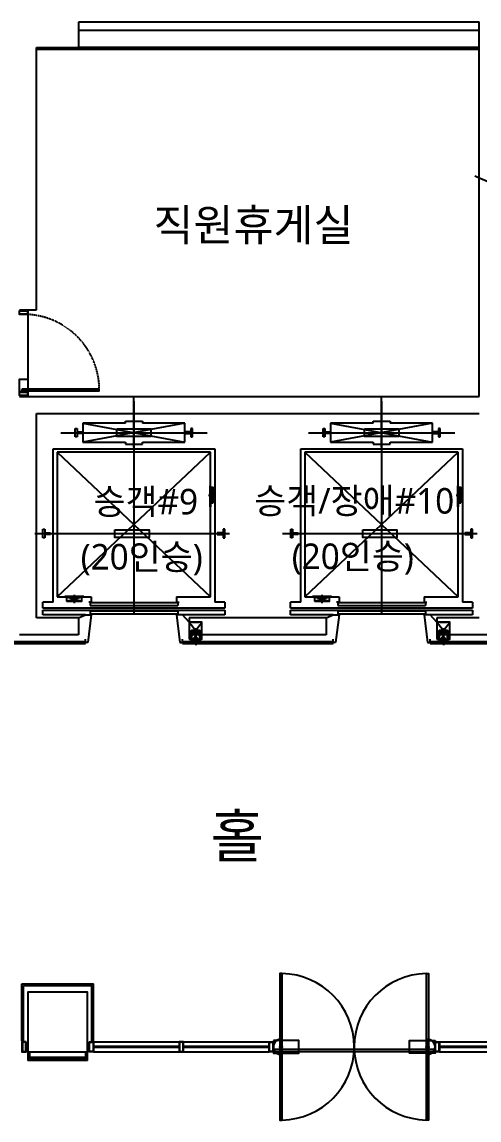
# Model space of a CAD drawing. Header units: millimetres. Extents: x -105683 to 94728, y -31127 to 151123.
# Drawn here: x 36505 to 41875, y 55795 to 68695 of the extents above; entities that cross this region are included whole.
import ezdxf
from ezdxf.enums import TextEntityAlignment as Align

# ---------------------------------------------------------------- set-up
doc = ezdxf.new("R2010")
doc.units = ezdxf.units.MM
doc.linetypes.add('xr_plan$0$HIDDEN2', pattern=[4.7625, 3.175, -1.5875])
doc.layers.add('e-plan', color=9, linetype='Continuous')
doc.styles.add('USUN', font='malgun_0.ttf')
doc.styles.add('xr_plan$0$USUN', font='malgun_0.ttf')

# ---------------------------------------------------------------- blocks, each defined once
blk = doc.blocks.new('xr_plan$0$ELEV')
at = {"layer": 'e-plan'}
for p, q in [((0, 910), (0, 1499)), ((0, 1451), (0, -1050)), ((600, 1190), (-600, 970)), ((-600, 1190), (600, 970)), ((-600, 1190), (-600, 970)), ((-100, 1190), (-600, 1190)), ((-100, 1190), (-100, 1215)), ((-100, 1215), (100, 1215)), ((100, 1215), (100, 1190)), ((600, 1190), (100, 1190)), ((600, 970), (600, 1190)), ((-858, 1080), (862, 1080)), ((-688, 1030), (-688, 1130)), ((-688, 1130), (-668, 1130)), ((-668, 1130), (-668, 1090)), ((-668, 1090), (-600, 1090)), ((-668, 1070), (-668, 1030)), ((-600, 1070), (-668, 1070)), ((-600, 1090), (-600, 1070)), ((668, 1090), (600, 1090)), ((600, 1090), (600, 1070)), ((600, 1070), (668, 1070)), ((688, 1130), (668, 1130)), ((668, 1130), (668, 1090)), ((668, 1070), (668, 1030)), ((688, 1030), (688, 1130)), ((-668, 1030), (-688, 1030)), ((-600, 970), (-100, 970)), ((-100, 970), (-100, 945)), ((-100, 945), (100, 945)), ((100, 945), (100, 970)), ((100, 970), (600, 970)), ((668, 1030), (688, 1030)), ((-950, -910), (-950, 890)), ((-950, 890), (950, 890)), ((900, 850), (-900, 850)), ((-900, 850), (-900, -850)), ((-900, 850), (900, -850)), ((-900, -850), (900, 850)), ((900, -850), (900, 850)), ((950, 890), (950, -910)), ((893, 457), (893, 207)), ((900, 457), (893, 457)), ((893, 457), (893, 243)), ((900, 257), (900, 457)), ((930, 257), (900, 437)), ((900, 257), (930, 437)), ((877, 347), (953, 347)), ((893, 207), (900, 207)), ((900, 257), (900, 207)), ((-1165, -105), (1122, -105)), ((-1068, -155), (-1068, -55)), ((-1068, -55), (-1047, -55)), ((-1047, -55), (-1047, -95)), ((-1047, -95), (-979, -95)), ((-979, -115), (-1047, -115)), ((-1047, -115), (-1047, -155)), ((-979, -95), (-979, -115)), ((1047, -95), (979, -95)), ((979, -95), (979, -115)), ((979, -115), (1047, -115)), ((1068, -55), (1047, -55)), ((1047, -55), (1047, -95)), ((1047, -115), (1047, -155)), ((1068, -155), (1068, -55)), ((-1047, -155), (-1068, -155)), ((1047, -155), (1068, -155)), ((-900, -850), (-500, -850)), ((-590, -843), (-810, -843)), ((-810, -843), (-810, -850)), ((-790, -850), (-810, -850)), ((-790, -850), (-610, -900)), ((-790, -900), (-610, -850)), ((-790, -850), (-590, -850)), ((-700, -827), (-700, -923)), ((-590, -850), (-590, -843)), ((-500, -850), (-500, -910)), ((500, -850), (500, -910)), ((500, -850), (900, -850)), ((-950, -910), (-1070, -910)), ((-1070, -980), (-1070, -910)), ((1070, -980), (-1070, -980)), ((-1070, -1005), (1070, -1005)), ((-1070, -1060), (-1070, -1005)), ((-500, -910), (-530, -910)), ((-515, -915), (515, -915)), ((-515, -915), (-515, -950)), ((-515, -950), (515, -950)), ((-515, -1015), (515, -1015)), ((-515, -1015), (-515, -1050)), ((0, -915), (0, -950)), ((0, -1005), (0, -1050)), ((500, -910), (530, -910)), ((515, -915), (515, -950)), ((515, -1015), (515, -1050)), ((1070, -910), (950, -910)), ((1070, -910), (1070, -980)), ((1070, -1005), (1070, -1060)), ((-570, -1060), (-1070, -1060)), ((-650, -1095), (-570, -1060)), ((-570, -1060), (-500, -1060)), ((-500, -1060), (-540, -1385)), ((-515, -1050), (515, -1050)), ((500, -1060), (540, -1385)), ((570, -1060), (500, -1060)), ((1070, -1060), (570, -1060)), ((650, -1145), (570, -1060)), ((800, -1345), (650, -1145)), ((650, -1345), (800, -1145)), ((688, -1145), (763, -1145)), ((776, -1244), (676, -1375)), ((676, -1244), (776, -1375)), ((726, -1216), (726, -1418)), ((-570, -1385), (-570, -1345)), ((-540, -1385), (-570, -1385)), ((540, -1385), (570, -1385)), ((570, -1385), (570, -1345))]:
    blk.add_line(p, q, dxfattribs=at)
for points in [[(-199, 1125), (201, 1125), (201, 1035), (-199, 1035)], [(930, 257), (930, 437), (900, 437), (900, 257)], [(-222, -60), (178, -60), (178, -150), (-222, -150)], [(-790, -900), (-610, -900), (-610, -850), (-790, -850)], [(650, -1345), (800, -1345), (800, -1145), (650, -1145)], [(676, -1375), (776, -1375), (776, -1244), (676, -1244)], [(776, -1375), (676, -1375), (676, -1244), (776, -1244)], [(783, -1375), (668, -1375), (668, -1389), (783, -1389)]]:
    blk.add_lwpolyline(points, close=True, dxfattribs=at)
blk = doc.blocks.new('xr_plan$0$D-SS-1000')
at = {"layer": 'e-plan'}
for p, q in [((928, 956), (928, 1806)), ((940, 956), (940, 1806)), ((939, 941), (929, 952)), ((929, 941), (939, 952)), ((955, 897), (955, 997))]:
    blk.add_line(p, q, dxfattribs=at)
for points in [[(919, 1829), (949, 1829), (949, 933), (919, 933), (919, 1829)], [(940, 1801), (943, 1801), (943, 1829), (925, 1829), (925, 1801)], [(925, 1801), (928, 1801)], [(955, 997), (955, 897), (805, 897), (805, 997), (955, 997)], [(925, 961), (928, 961)], [(940, 961), (943, 961), (943, 933), (925, 933), (925, 961)]]:
    blk.add_lwpolyline(points, dxfattribs=at)
for points in [[(937, 1829), (937, 1836), (932, 1836), (932, 1829)], [(928, 1806), (940, 1806), (940, 956), (928, 956)], [(0, 897), (0, 997), (45, 997), (45, 897)], [(3, 900), (3, 994), (42, 994), (42, 900)], [(937, 933), (937, 926), (932, 926), (932, 933)], [(955, 897), (955, 997), (1000, 997), (1000, 897)], [(958, 900), (958, 994), (997, 994), (997, 900)]]:
    blk.add_lwpolyline(points, close=True, dxfattribs=at)
blk.add_circle((934, 947), 7.5, dxfattribs=at)
at = {"layer": 'e-plan', "linetype": 'xr_plan$0$HIDDEN2'}
blk.add_arc((934, 947), 889, 89.8389, 180.0002, dxfattribs=at)
blk = doc.blocks.new('xr_plan$0$점자블럭 없는타입')
at = {"layer": 'e-plan'}
for p, q in [((104799, -634194), (104820, -634216)), ((104799, -634216), (104820, -634194)), ((106541, -634194), (106520, -634216)), ((106541, -634216), (106520, -634194))]:
    blk.add_line(p, q, dxfattribs=at)
at = {"layer": 'e-plan', "ltscale": 0.05}
for points in [[(104823, -634296), (104823, -633345), (104796, -633345), (104796, -634296)], [(106517, -634296), (106517, -633345), (106544, -633345), (106544, -634296)]]:
    blk.add_lwpolyline(points, close=True, dxfattribs=at)
at = {"layer": 'e-plan'}
for points in [[(104720, -634265), (104670, -634265), (104670, -634145), (104720, -634145), (104720, -634265)], [(104720, -634130), (104720, -634280), (105020, -634280), (105020, -634130), (104720, -634130)], [(106620, -634130), (106620, -634280), (106320, -634280), (106320, -634130), (106620, -634130)], [(106670, -634265), (106620, -634265), (106620, -634145), (106670, -634145), (106670, -634265)]]:
    blk.add_lwpolyline(points, dxfattribs=at)
for points in [[(104715, -634260), (104675, -634260), (104675, -634150), (104715, -634150)], [(104823, -634115), (104796, -634115), (104796, -635065), (104823, -635065)], [(104815, -634115), (104803, -634115), (104803, -635065), (104815, -635065)], [(106517, -634115), (106544, -634115), (106544, -635065), (106517, -635065)], [(106524, -634115), (106536, -634115), (106536, -635065), (106524, -635065)], [(106665, -634260), (106625, -634260), (106625, -634150), (106665, -634150)]]:
    blk.add_lwpolyline(points, close=True, dxfattribs=at)
for centre in [(104809, -634205), (106530, -634205)]:
    blk.add_circle(centre, 15, dxfattribs=at)
at = {"layer": 'e-plan', "ltscale": 0.05}
for centre, start, end in [((104809, -634205), 270.9004, 89.1032), ((106530, -634205), 90.8971, 269.0996)]:
    blk.add_arc(centre, 860, start, end, dxfattribs=at)
at = {"layer": 'e-plan', "ltscale": 0.1}
for centre, start, end in [((104812, -634206), 99.8745, 260.1212), ((106528, -634206), 279.8788, 80.1255)]:
    blk.add_arc(centre, 91.9, start, end, dxfattribs=at)
blk = doc.blocks.new('Xref-지하1층')
at = {"layer": 'e-plan', "linetype": 'Continuous'}
for p, q in [((40700, 80600), (45400, 80600)), ((45400, 80500), (40700, 80500)), ((45400, 76200), (45400, 80600)), ((40200, 77220), (40200, 80300)), ((40200, 80282), (45400, 80282)), ((45400, 80300), (40700, 80300)), ((40000, 77220), (40200, 77220)), ((40000, 76200), (45400, 76200)), ((40200, 73600), (40200, 76000)), ((40200, 76000), (45400, 76000)), ((40695, 73600), (40200, 73600)), ((40695, 73600), (40695, 73400)), ((43605, 73600), (41995, 73600)), ((43605, 73600), (41995, 73600)), ((41995, 73600), (41995, 73400)), ((43605, 73600), (43605, 73400)), ((45400, 73600), (44905, 73600)), ((44905, 73600), (44905, 73400)), ((39900, 73300), (40775, 73300)), ((39920, 73320), (40775, 73320)), ((40695, 73400), (40000, 73400)), ((40775, 73300), (40775, 73320)), ((41915, 73320), (43685, 73320)), ((41915, 73300), (41915, 73320)), ((41915, 73300), (43685, 73300)), ((43605, 73400), (41995, 73400)), ((43605, 73400), (41995, 73400)), ((43685, 73320), (43685, 73300)), ((44825, 73320), (45680, 73320)), ((44825, 73320), (44825, 73300)), ((44825, 73300), (45700, 73300)), ((45600, 73400), (44905, 73400)), ((44934, 68620), (48030, 68620)), ((44934, 68566), (45941, 68566)), ((44934, 68554), (45941, 68554)), ((44934, 68500), (48030, 68500))]:
    blk.add_line(p, q, dxfattribs=at)
at = {"layer": 'e-plan'}
for p, q in [((40100, 77165), (40100, 76405)), ((40030, 68630), (40030, 69300)), ((40030, 69300), (40870, 69300)), ((40050, 68630), (40050, 69280)), ((40050, 69280), (40850, 69280)), ((40850, 68630), (40850, 69280)), ((40870, 68630), (40870, 69300)), ((40030, 68630), (40050, 68630)), ((40870, 68630), (40850, 68630)), ((40870, 68620), (42934, 68620)), ((40870, 68566), (41877, 68566)), ((40870, 68554), (41877, 68554)), ((41927, 68566), (42934, 68566)), ((41927, 68554), (42934, 68554)), ((44884, 68530), (42984, 68530)), ((40100, 68500), (40100, 68400)), ((40800, 68400), (40100, 68400)), ((40120, 68500), (40120, 68420)), ((40120, 68440), (40780, 68440)), ((40120, 68420), (40780, 68420)), ((40780, 68420), (40780, 68500)), ((40800, 68400), (40800, 68500)), ((40870, 68500), (42934, 68500)), ((44884, 68500), (42984, 68500))]:
    blk.add_line(p, q, dxfattribs=at)
for points in [[(40200, 80300), (40700, 80300), (40700, 80600)], [(47265, 77959), (46355, 78354), (46408, 78474), (46183, 78286), (46235, 78406), (45350, 78790)]]:
    blk.add_lwpolyline(points, dxfattribs=at)
for points in [[(40100, 68500), (40800, 68500), (40800, 69200), (40100, 69200)], [(40080, 68620), (40030, 68620), (40030, 68500), (40080, 68500)], [(40075, 68615), (40035, 68615), (40035, 68505), (40075, 68505)], [(40820, 68620), (40870, 68620), (40870, 68500), (40820, 68500)], [(40825, 68615), (40865, 68615), (40865, 68505), (40825, 68505)], [(41927, 68620), (41877, 68620), (41877, 68500), (41927, 68500)], [(41922, 68615), (41882, 68615), (41882, 68505), (41922, 68505)]]:
    blk.add_lwpolyline(points, close=True, dxfattribs=at)
at = {"layer": 'e-plan', "ltscale": 5}
for name, p, rotation in [('xr_plan$0$D-SS-1000', (39103, 77210), 270), ('xr_plan$0$점자블럭 없는타입', (-61736, 702765), 6.353277705413587e-07)]:
    blk.add_blockref(name, p, dxfattribs=dict(at, rotation=rotation))
at = {"layer": 'e-plan'}
for p in [(41345, 74695), (44255, 74695)]:
    blk.add_blockref('xr_plan$0$ELEV', p, dxfattribs=at)
at = {"layer": 'e-plan', "ltscale": 3, "style": 'xr_plan$0$USUN'}
blk.add_text('직원휴게실', height=375, dxfattribs=at).set_placement((42750, 78215), align=Align.MIDDLE_CENTER)
at = {"layer": 'e-plan', "style": 'USUN'}
for s, height, p in [('승객#9', 300, (41485, 74965)), ('승객/장애#10', 300, (43933, 74974)), ('(20인승)', 300, (41437, 74317)), ('(20인승)', 300, (43917, 74323)), ('홀', 500, (42559, 71034))]:
    blk.add_text(s, height=height, dxfattribs=at).set_placement(p, align=Align.MIDDLE_CENTER)

msp = doc.modelspace()

# ---------------------------------------------------------------- block references
at = {"layer": 'e-plan'}
msp.add_blockref('Xref-지하1층', (-3525, -11905), dxfattribs=at)

doc.saveas('drawing.dxf')
